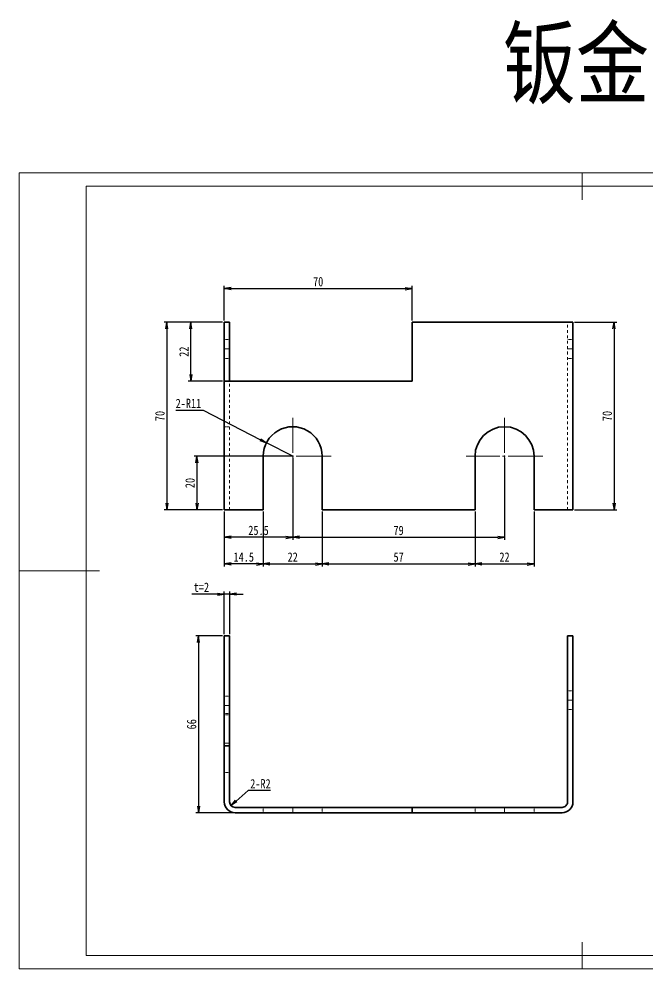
# Model space of a CAD drawing. Header units: millimetres. Extents: x -15766 to 80009, y -9701 to 15159.
# Drawn here: x -14759.2 to -14524.6, y 6746.4 to 7100.8 of the extents above; entities that cross this region are included whole.
import ezdxf

# ---------------------------------------------------------------- set-up
doc = ezdxf.new("R2010")
doc.units = ezdxf.units.MM
doc.linetypes.add('CENTER-HOKUTO_1', pattern=[16, 13, -1, 1, -1])
doc.linetypes.add('HIDDEN-HOKUTO_1', pattern=[2, 1, -1])
doc.layers.get('DEFPOINTS').update_dxf_attribs({"lineweight": 18})
for name, color, linetype, lineweight in [('AM_7', 2, 'CENTER-HOKUTO_1', 18), ('AM_HID', 1, 'HIDDEN-HOKUTO_1', 18), ('AM_VIS', 7, 'Continuous', 18), ('CDRAFT0', 7, 'Continuous', 18), ('DIM', 253, 'Continuous', 20), ('title_frame', 7, 'Continuous', 18), ('word_dim', 9, 'Continuous', 18), ('粗实线层_1', 7, 'Continuous', 15)]:
    doc.layers.add(name, color=color, linetype=linetype, lineweight=lineweight)
doc.styles.add('DIM', font='', dxfattribs={"width": 0.8})
doc.styles.get('DIM').set_extended_font_data('NSimSun')
doc.dimstyles.new('1-1$0', dxfattribs={"dimtxt": 3.5, "dimasz": 2.5, "dimexe": 1, "dimexo": 0.625, "dimgap": 0.8, "dimtad": 1, "dimdsep": 46, "dimtxsty": 'DIM', "dimblk": 'OPEN', "dimcen": 0, "dimdle": 5, "dimclrd": 256, "dimclre": 256, "dimclrt": 3, "dimazin": 3, "dimtfac": 0.5, "dimtmove": 0, "dimatfit": 3, "dimldrblk": 'OPEN', "dimfxl": 0, "dimtolj": 1, "dimarcsym": 0})
doc.dimstyles.new('1-1$4', dxfattribs={"dimtxt": 3.5, "dimasz": 2.5, "dimexe": 1, "dimexo": 0.625, "dimgap": 0.8, "dimtad": 1, "dimtih": 1, "dimtoh": 1, "dimzin": 12, "dimdsep": 46, "dimtxsty": 'DIM', "dimblk": 'OPEN', "dimcen": 0, "dimdle": 5, "dimclrd": 256, "dimclre": 256, "dimclrt": 3, "dimazin": 3, "dimtfac": 0.5, "dimtmove": 0, "dimatfit": 3, "dimldrblk": 'OPEN', "dimfxl": 0, "dimtolj": 1, "dimarcsym": 0})

# ---------------------------------------------------------------- blocks, each defined once
blk = doc.blocks.new('*X1252')
at = {"layer": 'CDRAFT0'}
for p, q in [((420, 297), (0, 297)), ((0, 297), (0, 0)), ((420, 0), (420, 297)), ((0, 0), (420, 0))]:
    blk.add_line(p, q, dxfattribs=at)
at = {"layer": '粗实线层_1'}
for p, q in [((210, 297), (210, 287)), ((415, 292), (25, 292)), ((25, 292), (25, 5)), ((415, 5), (415, 292)), ((0, 148.5), (30, 148.5)), ((420, 148.5), (410, 148.5)), ((210, 0), (210, 10)), ((25, 5), (415, 5))]:
    blk.add_line(p, q, dxfattribs=at)
blk = doc.blocks.new('_OPEN')
at = {"color": 0, "linetype": 'ByBlock', "lineweight": -2}
for p, q in [((-1, 0.166667), (0, 0)), ((-1, -0.166667), (0, 0)), ((0, 0), (-1, 0))]:
    blk.add_line(p, q, dxfattribs=at)
blk = doc.blocks.new('*D1310')
at = {"layer": 'DEFPOINTS', "color": 0, "transparency": 16777216}
for p in [(-14682.62, 6917.65), (-14668.12, 6917.65), (-14682.62, 6897.48)]:
    blk.add_point(p, dxfattribs=at)
at = {"layer": 'word_dim', "linetype": 'Continuous', "lineweight": -2, "transparency": 16777216}
for p, q in [((-14682.62, 6917.03), (-14682.62, 6896.48)), ((-14668.12, 6917.03), (-14668.12, 6896.48)), ((-14670.62, 6897.48), (-14680.12, 6897.48))]:
    blk.add_line(p, q, dxfattribs=at)
at = {"layer": 'word_dim', "lineweight": -2, "transparency": 16777216, "xscale": 2.5, "yscale": 2.5, "zscale": 2.5, "rotation": 180}
blk.add_blockref('_OPEN', (-14682.62, 6897.48), dxfattribs=at)
at = {"layer": 'word_dim', "lineweight": -2, "transparency": 16777216, "xscale": 2.5, "yscale": 2.5, "zscale": 2.5}
blk.add_blockref('_OPEN', (-14668.12, 6897.48), dxfattribs=at)
at = {"layer": 'word_dim', "color": 3, "transparency": 16777216, "insert": (-14675.37, 6900.03), "char_height": 3.5, "attachment_point": 5, "style": 'DIM'}
blk.add_mtext('\\A1;14.5', dxfattribs=at)
blk = doc.blocks.new('*D1311')
at = {"layer": 'DEFPOINTS', "color": 0, "transparency": 16777216}
for p in [(-14668.12, 6917.65), (-14646.12, 6917.65), (-14646.12, 6897.48)]:
    blk.add_point(p, dxfattribs=at)
at = {"layer": 'word_dim', "linetype": 'Continuous', "lineweight": -2, "transparency": 16777216}
for p, q in [((-14668.12, 6917.03), (-14668.12, 6896.48)), ((-14646.12, 6917.03), (-14646.12, 6896.48)), ((-14665.62, 6897.48), (-14648.62, 6897.48))]:
    blk.add_line(p, q, dxfattribs=at)
at = {"layer": 'word_dim', "lineweight": -2, "transparency": 16777216, "xscale": 2.5, "yscale": 2.5, "zscale": 2.5, "rotation": 180}
blk.add_blockref('_OPEN', (-14668.12, 6897.48), dxfattribs=at)
at = {"layer": 'word_dim', "lineweight": -2, "transparency": 16777216, "xscale": 2.5, "yscale": 2.5, "zscale": 2.5}
blk.add_blockref('_OPEN', (-14646.12, 6897.48), dxfattribs=at)
at = {"layer": 'word_dim', "color": 3, "transparency": 16777216, "insert": (-14657.12, 6900.03), "char_height": 3.5, "attachment_point": 5, "style": 'DIM'}
blk.add_mtext('\\A1;22', dxfattribs=at)
blk = doc.blocks.new('*D1312')
at = {"layer": 'DEFPOINTS', "color": 0, "transparency": 16777216}
for p in [(-14646.12, 6917.65), (-14589.12, 6917.65), (-14589.12, 6897.48)]:
    blk.add_point(p, dxfattribs=at)
at = {"layer": 'word_dim', "linetype": 'Continuous', "lineweight": -2, "transparency": 16777216}
for p, q in [((-14646.12, 6917.03), (-14646.12, 6896.48)), ((-14589.12, 6917.03), (-14589.12, 6896.48)), ((-14643.62, 6897.48), (-14591.62, 6897.48))]:
    blk.add_line(p, q, dxfattribs=at)
at = {"layer": 'word_dim', "lineweight": -2, "transparency": 16777216, "xscale": 2.5, "yscale": 2.5, "zscale": 2.5, "rotation": 180}
blk.add_blockref('_OPEN', (-14646.12, 6897.48), dxfattribs=at)
at = {"layer": 'word_dim', "lineweight": -2, "transparency": 16777216, "xscale": 2.5, "yscale": 2.5, "zscale": 2.5}
blk.add_blockref('_OPEN', (-14589.12, 6897.48), dxfattribs=at)
at = {"layer": 'word_dim', "color": 3, "transparency": 16777216, "insert": (-14617.62, 6900.03), "char_height": 3.5, "attachment_point": 5, "style": 'DIM'}
blk.add_mtext('\\A1;57', dxfattribs=at)
blk = doc.blocks.new('*D1313')
at = {"layer": 'DEFPOINTS', "color": 0, "transparency": 16777216}
for p in [(-14589.12, 6917.65), (-14567.12, 6917.65), (-14567.12, 6897.48)]:
    blk.add_point(p, dxfattribs=at)
at = {"layer": 'word_dim', "linetype": 'Continuous', "lineweight": -2, "transparency": 16777216}
for p, q in [((-14589.12, 6917.03), (-14589.12, 6896.48)), ((-14567.12, 6917.03), (-14567.12, 6896.48)), ((-14586.62, 6897.48), (-14569.62, 6897.48))]:
    blk.add_line(p, q, dxfattribs=at)
at = {"layer": 'word_dim', "lineweight": -2, "transparency": 16777216, "xscale": 2.5, "yscale": 2.5, "zscale": 2.5, "rotation": 180}
blk.add_blockref('_OPEN', (-14589.12, 6897.48), dxfattribs=at)
at = {"layer": 'word_dim', "lineweight": -2, "transparency": 16777216, "xscale": 2.5, "yscale": 2.5, "zscale": 2.5}
blk.add_blockref('_OPEN', (-14567.12, 6897.48), dxfattribs=at)
at = {"layer": 'word_dim', "color": 3, "transparency": 16777216, "insert": (-14578.12, 6900.03), "char_height": 3.5, "attachment_point": 5, "style": 'DIM'}
blk.add_mtext('\\A1;22', dxfattribs=at)
blk = doc.blocks.new('*D1314')
at = {"layer": 'DEFPOINTS', "color": 0, "transparency": 16777216}
for p in [(-14657.12, 6937.65), (-14682.62, 6917.65), (-14682.62, 6907.41)]:
    blk.add_point(p, dxfattribs=at)
at = {"layer": 'word_dim', "linetype": 'Continuous', "lineweight": -2, "transparency": 16777216}
for p, q in [((-14657.12, 6937.03), (-14657.12, 6906.41)), ((-14682.62, 6917.03), (-14682.62, 6906.41)), ((-14659.62, 6907.41), (-14680.12, 6907.41))]:
    blk.add_line(p, q, dxfattribs=at)
at = {"layer": 'word_dim', "lineweight": -2, "transparency": 16777216, "xscale": 2.5, "yscale": 2.5, "zscale": 2.5, "rotation": 180}
blk.add_blockref('_OPEN', (-14682.62, 6907.41), dxfattribs=at)
at = {"layer": 'word_dim', "lineweight": -2, "transparency": 16777216, "xscale": 2.5, "yscale": 2.5, "zscale": 2.5}
blk.add_blockref('_OPEN', (-14657.12, 6907.41), dxfattribs=at)
at = {"layer": 'word_dim', "color": 3, "transparency": 16777216, "insert": (-14669.87, 6909.96), "char_height": 3.5, "attachment_point": 5, "style": 'DIM'}
blk.add_mtext('\\A1;25.5', dxfattribs=at)
blk = doc.blocks.new('*D1315')
at = {"layer": 'DEFPOINTS', "color": 0, "transparency": 16777216}
for p in [(-14657.12, 6937.65), (-14578.12, 6937.65), (-14578.12, 6907.41)]:
    blk.add_point(p, dxfattribs=at)
at = {"layer": 'word_dim', "linetype": 'Continuous', "lineweight": -2, "transparency": 16777216}
for p, q in [((-14657.12, 6937.03), (-14657.12, 6906.41)), ((-14578.12, 6937.03), (-14578.12, 6906.41)), ((-14654.62, 6907.41), (-14580.62, 6907.41))]:
    blk.add_line(p, q, dxfattribs=at)
at = {"layer": 'word_dim', "lineweight": -2, "transparency": 16777216, "xscale": 2.5, "yscale": 2.5, "zscale": 2.5, "rotation": 180}
blk.add_blockref('_OPEN', (-14657.12, 6907.41), dxfattribs=at)
at = {"layer": 'word_dim', "lineweight": -2, "transparency": 16777216, "xscale": 2.5, "yscale": 2.5, "zscale": 2.5}
blk.add_blockref('_OPEN', (-14578.12, 6907.41), dxfattribs=at)
at = {"layer": 'word_dim', "color": 3, "transparency": 16777216, "insert": (-14617.62, 6909.96), "char_height": 3.5, "attachment_point": 5, "style": 'DIM'}
blk.add_mtext('\\A1;79', dxfattribs=at)
blk = doc.blocks.new('*D1316')
at = {"layer": 'DEFPOINTS', "color": 0, "transparency": 16777216}
for p in [(-14657.12, 6937.65), (-14692.84, 6917.65), (-14682.62, 6917.65)]:
    blk.add_point(p, dxfattribs=at)
at = {"layer": 'word_dim', "linetype": 'Continuous', "lineweight": -2, "transparency": 16777216}
for p, q in [((-14657.75, 6937.65), (-14693.84, 6937.65)), ((-14692.84, 6935.15), (-14692.84, 6920.15)), ((-14683.25, 6917.65), (-14693.84, 6917.65))]:
    blk.add_line(p, q, dxfattribs=at)
at = {"layer": 'word_dim', "lineweight": -2, "transparency": 16777216, "xscale": 2.5, "yscale": 2.5, "zscale": 2.5}
for p, rotation in [((-14692.84, 6937.65), 90), ((-14692.84, 6917.65), 270)]:
    blk.add_blockref('_OPEN', p, dxfattribs=dict(at, rotation=rotation))
at = {"layer": 'word_dim', "color": 3, "transparency": 16777216, "insert": (-14695.39, 6927.65), "char_height": 3.5, "attachment_point": 5, "rotation": 90, "style": 'DIM'}
blk.add_mtext('\\A1;20', dxfattribs=at)
blk = doc.blocks.new('*D1317')
at = {"layer": 'DEFPOINTS', "color": 0, "transparency": 16777216}
for p in [(-14682.62, 6987.65), (-14704.06, 6917.65), (-14682.62, 6917.65)]:
    blk.add_point(p, dxfattribs=at)
at = {"layer": 'word_dim', "linetype": 'Continuous', "lineweight": -2, "transparency": 16777216}
for p, q in [((-14683.25, 6987.65), (-14705.06, 6987.65)), ((-14704.06, 6985.15), (-14704.06, 6920.15)), ((-14683.25, 6917.65), (-14705.06, 6917.65))]:
    blk.add_line(p, q, dxfattribs=at)
at = {"layer": 'word_dim', "lineweight": -2, "transparency": 16777216, "xscale": 2.5, "yscale": 2.5, "zscale": 2.5}
for p, rotation in [((-14704.06, 6987.65), 90), ((-14704.06, 6917.65), 270)]:
    blk.add_blockref('_OPEN', p, dxfattribs=dict(at, rotation=rotation))
at = {"layer": 'word_dim', "color": 3, "transparency": 16777216, "insert": (-14706.61, 6952.65), "char_height": 3.5, "attachment_point": 5, "rotation": 90, "style": 'DIM'}
blk.add_mtext('\\A1;70', dxfattribs=at)
blk = doc.blocks.new('*D1318')
at = {"layer": 'DEFPOINTS', "color": 0, "transparency": 16777216}
for p in [(-14612.62, 7000.19), (-14682.62, 6987.65), (-14612.62, 6987.65)]:
    blk.add_point(p, dxfattribs=at)
at = {"layer": 'word_dim', "linetype": 'Continuous', "lineweight": -2, "transparency": 16777216}
for p, q in [((-14682.62, 6988.28), (-14682.62, 7001.19)), ((-14680.12, 7000.19), (-14615.12, 7000.19)), ((-14612.62, 6988.28), (-14612.62, 7001.19))]:
    blk.add_line(p, q, dxfattribs=at)
at = {"layer": 'word_dim', "lineweight": -2, "transparency": 16777216, "xscale": 2.5, "yscale": 2.5, "zscale": 2.5, "rotation": 180}
blk.add_blockref('_OPEN', (-14682.62, 7000.19), dxfattribs=at)
at = {"layer": 'word_dim', "lineweight": -2, "transparency": 16777216, "xscale": 2.5, "yscale": 2.5, "zscale": 2.5}
blk.add_blockref('_OPEN', (-14612.62, 7000.19), dxfattribs=at)
at = {"layer": 'word_dim', "color": 3, "transparency": 16777216, "insert": (-14647.62, 7002.74), "char_height": 3.5, "attachment_point": 5, "style": 'DIM'}
blk.add_mtext('\\A1;70', dxfattribs=at)
blk = doc.blocks.new('*D1319')
at = {"layer": 'DEFPOINTS', "color": 0, "transparency": 16777216}
for p in [(-14695.12, 6987.65), (-14682.62, 6987.65), (-14682.62, 6965.65)]:
    blk.add_point(p, dxfattribs=at)
at = {"layer": 'word_dim', "linetype": 'Continuous', "lineweight": -2, "transparency": 16777216}
for p, q in [((-14683.25, 6987.65), (-14696.12, 6987.65)), ((-14695.12, 6968.15), (-14695.12, 6985.15)), ((-14683.25, 6965.65), (-14696.12, 6965.65))]:
    blk.add_line(p, q, dxfattribs=at)
at = {"layer": 'word_dim', "lineweight": -2, "transparency": 16777216, "xscale": 2.5, "yscale": 2.5, "zscale": 2.5}
for p, rotation in [((-14695.12, 6987.65), 90), ((-14695.12, 6965.65), 270)]:
    blk.add_blockref('_OPEN', p, dxfattribs=dict(at, rotation=rotation))
at = {"layer": 'word_dim', "color": 3, "transparency": 16777216, "insert": (-14697.67, 6976.65), "char_height": 3.5, "attachment_point": 5, "rotation": 90, "style": 'DIM'}
blk.add_mtext('\\A1;22', dxfattribs=at)
blk = doc.blocks.new('*D1320')
at = {"layer": 'DEFPOINTS', "color": 0, "transparency": 16777216}
for p in [(-14552.62, 6987.65), (-14552.62, 6917.65), (-14537.27, 6917.65)]:
    blk.add_point(p, dxfattribs=at)
at = {"layer": 'word_dim', "linetype": 'Continuous', "lineweight": -2, "transparency": 16777216}
for p, q in [((-14552, 6987.65), (-14536.27, 6987.65)), ((-14537.27, 6985.15), (-14537.27, 6920.15)), ((-14552, 6917.65), (-14536.27, 6917.65))]:
    blk.add_line(p, q, dxfattribs=at)
at = {"layer": 'word_dim', "lineweight": -2, "transparency": 16777216, "xscale": 2.5, "yscale": 2.5, "zscale": 2.5}
for p, rotation in [((-14537.27, 6987.65), 90), ((-14537.27, 6917.65), 270)]:
    blk.add_blockref('_OPEN', p, dxfattribs=dict(at, rotation=rotation))
at = {"layer": 'word_dim', "color": 3, "transparency": 16777216, "insert": (-14539.82, 6952.65), "char_height": 3.5, "attachment_point": 5, "rotation": 90, "style": 'DIM'}
blk.add_mtext('\\A1;70', dxfattribs=at)
blk = doc.blocks.new('*D1321')
at = {"layer": 'DEFPOINTS', "color": 0, "transparency": 16777216}
for p in [(-14666.91, 6942.68), (-14657.12, 6937.65)]:
    blk.add_point(p, dxfattribs=at)
at = {"layer": 'word_dim', "linetype": 'Continuous', "lineweight": -2, "transparency": 16777216}
for p, q in [((-14700.69, 6954.8), (-14690.54, 6954.8)), ((-14690.54, 6954.8), (-14669.13, 6943.82)), ((-14657.12, 6937.65), (-14666.91, 6942.68))]:
    blk.add_line(p, q, dxfattribs=at)
at = {"layer": 'word_dim', "lineweight": -2, "transparency": 16777216, "xscale": 2.5, "yscale": 2.5, "zscale": 2.5, "rotation": 332.8400830314073}
blk.add_blockref('_OPEN', (-14666.91, 6942.68), dxfattribs=at)
at = {"layer": 'word_dim', "color": 3, "transparency": 16777216, "insert": (-14696.01, 6957.35), "char_height": 3.5, "attachment_point": 5, "style": 'DIM'}
blk.add_mtext('\\A1;2-R11', dxfattribs=at)
blk = doc.blocks.new('*D1331')
at = {"layer": 'DEFPOINTS', "color": 0, "transparency": 16777216}
for p in [(-14682.62, 6886.2), (-14682.62, 6870.65), (-14680.62, 6870.65)]:
    blk.add_point(p, dxfattribs=at)
at = {"layer": 'word_dim', "linetype": 'Continuous', "lineweight": -2, "transparency": 16777216}
for p, q in [((-14685.12, 6886.2), (-14694.7, 6886.2)), ((-14682.62, 6871.28), (-14682.62, 6887.2)), ((-14680.62, 6886.2), (-14682.62, 6886.2)), ((-14680.62, 6871.28), (-14680.62, 6887.2)), ((-14678.12, 6886.2), (-14675.62, 6886.2))]:
    blk.add_line(p, q, dxfattribs=at)
at = {"layer": 'word_dim', "lineweight": -2, "transparency": 16777216, "xscale": 2.5, "yscale": 2.5, "zscale": 2.5}
blk.add_blockref('_OPEN', (-14682.62, 6886.2), dxfattribs=at)
at = {"layer": 'word_dim', "lineweight": -2, "transparency": 16777216, "xscale": 2.5, "yscale": 2.5, "zscale": 2.5, "rotation": 180}
blk.add_blockref('_OPEN', (-14680.62, 6886.2), dxfattribs=at)
at = {"layer": 'word_dim', "color": 3, "transparency": 16777216, "insert": (-14691.16, 6888.75), "char_height": 3.5, "attachment_point": 5, "style": 'DIM'}
blk.add_mtext('\\A1;t=2', dxfattribs=at)
blk = doc.blocks.new('*D1332')
at = {"layer": 'DEFPOINTS', "color": 0, "transparency": 16777216}
for p in [(-14682.62, 6870.65), (-14692.25, 6804.65), (-14678.62, 6804.65)]:
    blk.add_point(p, dxfattribs=at)
at = {"layer": 'word_dim', "linetype": 'Continuous', "lineweight": -2, "transparency": 16777216}
for p, q in [((-14683.25, 6870.65), (-14693.25, 6870.65)), ((-14692.25, 6868.15), (-14692.25, 6807.15)), ((-14679.25, 6804.65), (-14693.25, 6804.65))]:
    blk.add_line(p, q, dxfattribs=at)
at = {"layer": 'word_dim', "lineweight": -2, "transparency": 16777216, "xscale": 2.5, "yscale": 2.5, "zscale": 2.5}
for p, rotation in [((-14692.25, 6870.65), 90), ((-14692.25, 6804.65), 270)]:
    blk.add_blockref('_OPEN', p, dxfattribs=dict(at, rotation=rotation))
at = {"layer": 'word_dim', "color": 3, "transparency": 16777216, "insert": (-14694.8, 6837.65), "char_height": 3.5, "attachment_point": 5, "rotation": 90, "style": 'DIM'}
blk.add_mtext('\\A1;66', dxfattribs=at)
blk = doc.blocks.new('*D1333')
at = {"layer": 'DEFPOINTS', "color": 0, "transparency": 16777216}
for p in [(-14678.62, 6808.65), (-14680.14, 6807.35)]:
    blk.add_point(p, dxfattribs=at)
at = {"layer": 'word_dim', "linetype": 'Continuous', "lineweight": -2, "transparency": 16777216}
for p, q in [((-14673.7, 6812.9), (-14678.24, 6808.98)), ((-14665.39, 6812.9), (-14673.7, 6812.9))]:
    blk.add_line(p, q, dxfattribs=at)
at = {"layer": 'word_dim', "lineweight": -2, "transparency": 16777216, "xscale": 2.5, "yscale": 2.5, "zscale": 2.5, "rotation": 220.7681418459767}
blk.add_blockref('_OPEN', (-14680.14, 6807.35), dxfattribs=at)
at = {"layer": 'word_dim', "color": 3, "transparency": 16777216, "insert": (-14669.14, 6815.45), "char_height": 3.5, "attachment_point": 5, "style": 'DIM'}
blk.add_mtext('\\A1;2-R2', dxfattribs=at)

msp = doc.modelspace()

# ---------------------------------------------------------------- linework, layer by layer
at = {"layer": 'AM_7', "ltscale": 0.059998}
for p, q in [((-14682.82311, 6977.65448), (-14680.42321, 6977.65448)), ((-14682.82311, 6844.6546), (-14680.42321, 6844.6546))]:
    msp.add_line(p, q, dxfattribs=at)
at = {"layer": 'AM_7', "ltscale": 0.060016}
for p, q in [((-14552.42308, 6977.65448), (-14554.82372, 6977.65448)), ((-14680.42308, 6937.65448), (-14682.82372, 6937.65448)), ((-14552.42308, 6846.6546), (-14554.82372, 6846.6546)), ((-14680.42308, 6830.65448), (-14682.82372, 6830.65448))]:
    msp.add_line(p, q, dxfattribs=at)
at = {"layer": 'AM_7'}
for p, q in [((-14657.12328, 6951.95453), (-14657.12328, 6923.35443)), ((-14578.12328, 6951.95453), (-14578.12328, 6923.35443)), ((-14642.82323, 6937.65448), (-14671.42333, 6937.65448)), ((-14563.82323, 6937.65448), (-14592.42333, 6937.65448))]:
    msp.add_line(p, q, dxfattribs=at)
at = {"layer": 'AM_7', "ltscale": 0.060013}
for p, q in [((-14657.12328, 6806.85455), (-14657.12328, 6804.45404)), ((-14578.12328, 6806.85455), (-14578.12328, 6804.45404))]:
    msp.add_line(p, q, dxfattribs=at)
at = {"layer": 'AM_HID'}
for p, q in [((-14554.62316, 6917.65448), (-14554.62316, 6987.65448)), ((-14680.62316, 6917.65448), (-14680.62316, 6965.65448))]:
    msp.add_line(p, q, dxfattribs=at)
at = {"layer": 'AM_HID', "ltscale": 0.05}
for p, q in [((-14682.62316, 6981.15448), (-14680.62316, 6981.15448)), ((-14552.62316, 6981.15448), (-14554.62316, 6981.15448)), ((-14682.62316, 6974.15448), (-14680.62316, 6974.15448)), ((-14552.62316, 6974.15448), (-14554.62316, 6974.15448)), ((-14680.62316, 6948.65448), (-14682.62316, 6948.65448)), ((-14682.62316, 6848.1546), (-14680.62316, 6848.1546)), ((-14552.62316, 6850.1546), (-14554.62316, 6850.1546)), ((-14682.62316, 6841.65448), (-14680.62316, 6841.65448)), ((-14682.62316, 6841.1546), (-14680.62316, 6841.1546)), ((-14552.62316, 6843.1546), (-14554.62316, 6843.1546)), ((-14682.62316, 6819.65448), (-14680.62316, 6819.65448)), ((-14668.12328, 6804.6546), (-14668.12328, 6806.6546)), ((-14646.12328, 6804.6546), (-14646.12328, 6806.6546)), ((-14589.12328, 6804.6546), (-14589.12328, 6806.6546)), ((-14567.12328, 6804.6546), (-14567.12328, 6806.6546))]:
    msp.add_line(p, q, dxfattribs=at)
at = {"layer": 'AM_VIS', "lineweight": 35, "ltscale": 0.05}
for p, q in [((-14682.62316, 6987.65448), (-14680.62316, 6987.65448)), ((-14682.62316, 6870.6546), (-14680.62316, 6870.6546)), ((-14554.62316, 6870.6546), (-14552.62316, 6870.6546)), ((-14682.62316, 6829.6546), (-14680.62316, 6829.6546)), ((-14612.62316, 6804.6546), (-14612.62316, 6806.6546))]:
    msp.add_line(p, q, dxfattribs=at)
at = {"layer": 'AM_VIS', "lineweight": 35}
for p, q in [((-14682.62316, 6987.65448), (-14682.62316, 6965.65448)), ((-14680.62316, 6987.65448), (-14680.62316, 6965.65448)), ((-14612.62316, 6987.65448), (-14612.62316, 6965.65448)), ((-14556.62316, 6987.65448), (-14612.62316, 6987.65448)), ((-14552.62316, 6917.65448), (-14552.62316, 6987.65448)), ((-14682.62316, 6917.65448), (-14682.62316, 6965.65448)), ((-14678.62316, 6965.65448), (-14612.62316, 6965.65448)), ((-14668.12328, 6917.65448), (-14668.12328, 6937.65448)), ((-14646.12328, 6937.65448), (-14646.12328, 6917.65448)), ((-14589.12328, 6917.65448), (-14589.12328, 6937.65448)), ((-14567.12328, 6937.65448), (-14567.12328, 6917.65448)), ((-14589.12328, 6917.65448), (-14646.12328, 6917.65448)), ((-14682.62316, 6829.6546), (-14682.62316, 6870.6546)), ((-14680.62316, 6829.6546), (-14680.62316, 6870.6546)), ((-14554.62316, 6870.6546), (-14554.62316, 6808.6546)), ((-14552.62316, 6870.6546), (-14552.62316, 6808.6546)), ((-14682.62316, 6808.6546), (-14682.62316, 6829.6546)), ((-14680.62316, 6808.6546), (-14680.62316, 6829.6546)), ((-14678.62316, 6806.6546), (-14612.62316, 6806.6546)), ((-14678.62316, 6804.6546), (-14612.62316, 6804.6546)), ((-14556.62316, 6806.6546), (-14612.62316, 6806.6546)), ((-14556.62316, 6804.6546), (-14612.62316, 6804.6546))]:
    msp.add_line(p, q, dxfattribs=at)
at = {"layer": 'AM_VIS', "lineweight": 35, "ltscale": 0.1}
for p, q in [((-14556.62316, 6987.65448), (-14552.62316, 6987.65448)), ((-14678.62316, 6965.65448), (-14682.62316, 6965.65448)), ((-14682.62316, 6917.65448), (-14678.62316, 6917.65448)), ((-14556.62316, 6917.65448), (-14552.62316, 6917.65448))]:
    msp.add_line(p, q, dxfattribs=at)
at = {"layer": 'AM_VIS', "lineweight": 35, "ltscale": 0.262497}
msp.add_line((-14668.12328, 6917.65448), (-14678.62316, 6917.65448), dxfattribs=at)
at = {"layer": 'AM_VIS', "lineweight": 35, "ltscale": 0.262503}
msp.add_line((-14556.62316, 6917.65448), (-14567.12328, 6917.65448), dxfattribs=at)
at = {"layer": 'AM_VIS', "lineweight": 35}
for centre, radius, start, end in [((-14657.12328, 6937.65448), 11, 0, 180.000005), ((-14578.12328, 6937.65448), 11, 0, 179.999995), ((-14678.62316, 6808.6546), 4, 180.000005, 269.9999975), ((-14678.62316, 6808.6546), 2, 180.000005, 269.9999975), ((-14556.62316, 6808.6546), 2, 269.9999975, 360), ((-14556.62316, 6808.6546), 4, 269.9999975, 360)]:
    msp.add_arc(centre, radius, start, end, dxfattribs=at)

# ---------------------------------------------------------------- block references
at = {"layer": 'title_frame'}
msp.add_blockref('*X1252', (-14759.17871, 6746.35302), dxfattribs=at)

# ---------------------------------------------------------------- texts
at = {"layer": 'DIM', "insert": (-14578.79041, 7096.80405), "char_height": 25, "width": 104.980501, "attachment_point": 1, "style": 'DIM'}
msp.add_mtext('{\\C3;钣金}', dxfattribs=at)

# ---------------------------------------------------------------- dimensions: what is measured, and where the dimension line sits
at = {"layer": 'word_dim', "color": 3, "true_color": 0x00ff00}
for base, p1, p2, picture, middle in [((-14612.62316, 7000.18758), (-14682.62316, 6987.65448), (-14612.62316, 6987.65448), '*D1318', (-14647.62316, 7002.73758)), ((-14682.62316, 6907.41211), (-14657.12328, 6937.65448), (-14682.62316, 6917.65448), '*D1314', (-14669.87322, 6909.96211)), ((-14578.12328, 6907.41211), (-14657.12328, 6937.65448), (-14578.12328, 6937.65448), '*D1315', (-14617.62328, 6909.96211)), ((-14682.62316, 6897.47515), (-14668.12328, 6917.65448), (-14682.62316, 6917.65448), '*D1310', (-14675.37322, 6900.02515)), ((-14646.12328, 6897.47515), (-14668.12328, 6917.65448), (-14646.12328, 6917.65448), '*D1311', (-14657.12328, 6900.02515)), ((-14589.12328, 6897.47515), (-14646.12328, 6917.65448), (-14589.12328, 6917.65448), '*D1312', (-14617.62328, 6900.02515)), ((-14567.12328, 6897.47515), (-14589.12328, 6917.65448), (-14567.12328, 6917.65448), '*D1313', (-14578.12328, 6900.02515))]:
    dim = msp.add_linear_dim(base=base, p1=p1, p2=p2, dimstyle='1-1$0', dxfattribs=at)
    dim.commit()
    dim.dimension.update_dxf_attribs({"geometry": picture, "text_midpoint": middle})
for base, p1, p2, picture, middle in [((-14704.06311, 6917.65448), (-14682.62316, 6987.65448), (-14682.62316, 6917.65448), '*D1317', (-14706.61311, 6952.65448)), ((-14695.1207, 6987.65448), (-14682.62316, 6965.65448), (-14682.62316, 6987.65448), '*D1319', (-14697.6707, 6976.65448)), ((-14537.26926, 6917.65448), (-14552.62316, 6987.65448), (-14552.62316, 6917.65448), '*D1320', (-14539.81926, 6952.65448)), ((-14692.84481, 6917.65448), (-14657.12328, 6937.65448), (-14682.62316, 6917.65448), '*D1316', (-14695.39481, 6927.65448)), ((-14692.25337, 6804.6546), (-14682.62316, 6870.6546), (-14678.62316, 6804.6546), '*D1332', (-14694.80337, 6837.6546))]:
    dim = msp.add_linear_dim(base=base, p1=p1, p2=p2, angle=90, dimstyle='1-1$0', dxfattribs=at)
    dim.commit()
    dim.dimension.update_dxf_attribs({"geometry": picture, "text_midpoint": middle})
dim = msp.add_radius_dim(center=(-14657.12328, 6937.65448), mpoint=(-14666.91038, 6942.67571), text='2-<>', dimstyle='1-1$4', dxfattribs=at)
dim.commit()
dim.dimension.update_dxf_attribs({"geometry": '*D1321', "text_midpoint": (-14696.01069, 6954.79687), "dimtype": 164})
dim = msp.add_linear_dim(base=(-14682.62316, 6886.20189), p1=(-14680.62316, 6870.6546), p2=(-14682.62316, 6870.6546), text='t=<>', dimstyle='1-1$0', dxfattribs=at)
dim.commit()
dim.dimension.update_dxf_attribs({"geometry": '*D1331', "text_midpoint": (-14691.16094, 6888.75189)})
dim = msp.add_radius_dim(center=(-14678.62316, 6808.6546), mpoint=(-14680.13787, 6807.3486), text='2-<>', dimstyle='1-1$4', override={"dimtmove": 1}, dxfattribs=at)
dim.commit()
dim.dimension.update_dxf_attribs({"geometry": '*D1333', "text_midpoint": (-14673.70033, 6812.8991), "dimtype": 164})

doc.saveas('drawing.dxf')
